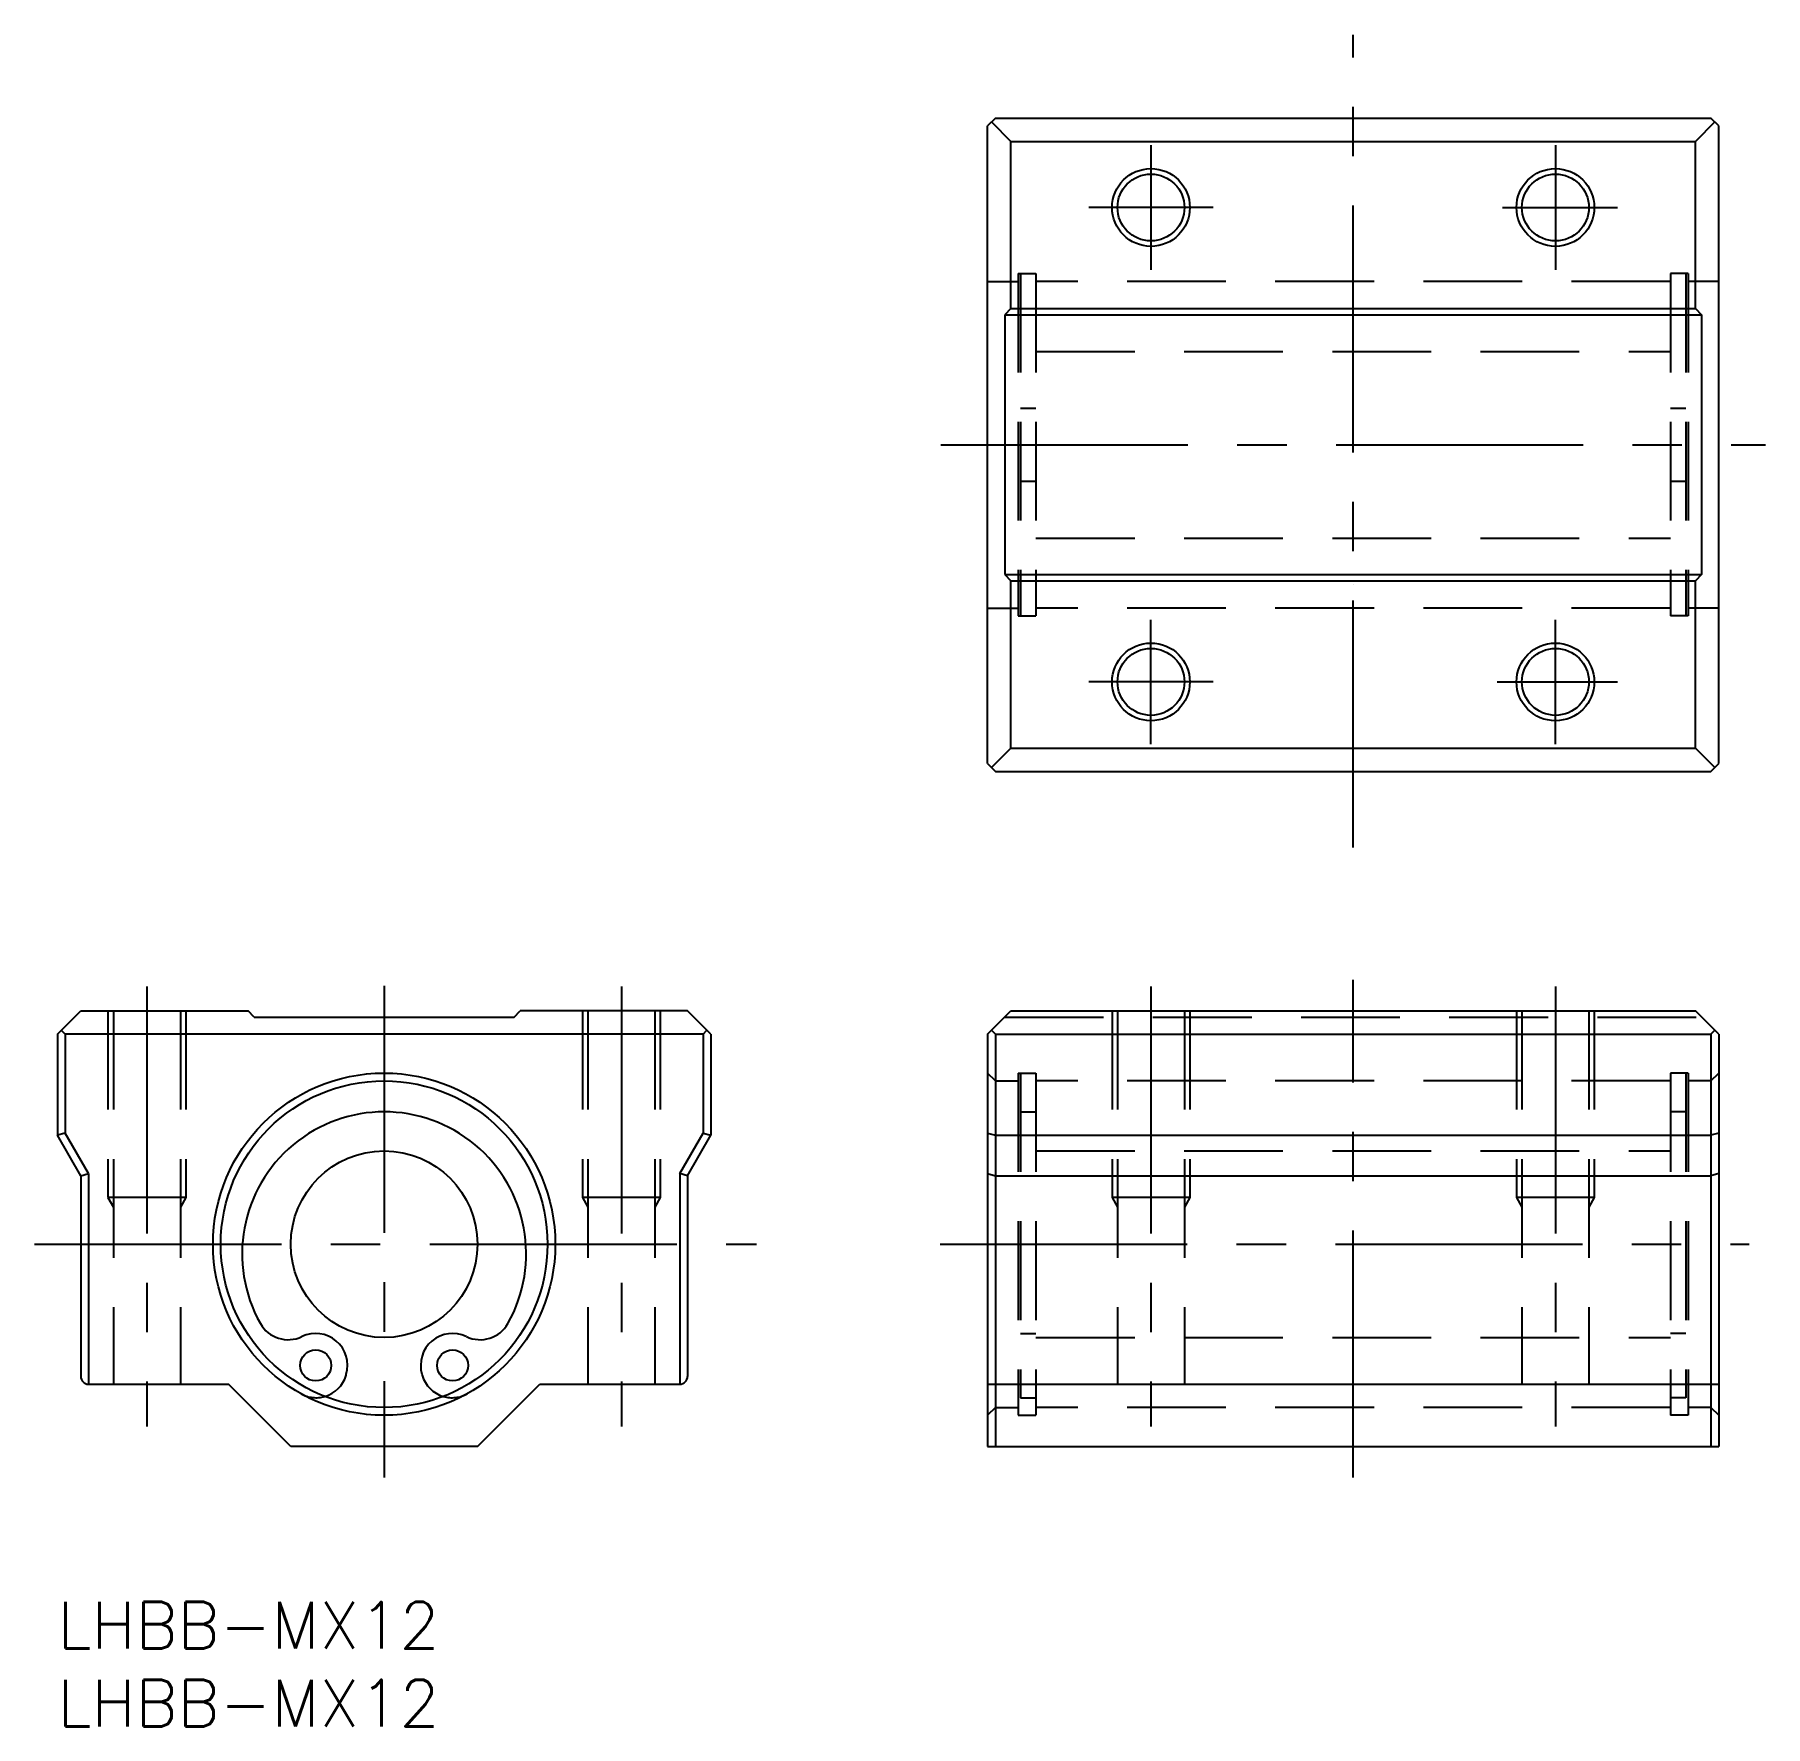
# Model space of a CAD drawing. Extents: x -1 to 110, y -8 to 101.
import ezdxf

# ---------------------------------------------------------------- set-up
doc = ezdxf.new("R2010")
doc.units = 0
doc.header["$LTSCALE"] = 0.5
doc.linetypes.add('CENTER', pattern=[50.8, 31.75, -6.35, 6.35, -6.35])
doc.linetypes.add('DASHED', pattern=[19.05, 12.7, -6.35])
doc.layers.get('0').update_dxf_attribs({"linetype": 'CONTINUOUS'})
for name, color, linetype in [('MSM_CENTER', 1, 'CENTER'), ('MSM_CONTINUOUS', 7, 'CONTINUOUS'), ('MSM_DASHED', 4, 'DASHED'), ('MSM_NARROW', 5, 'CONTINUOUS'), ('MSM_PART_NUMBER', 7, 'CONTINUOUS')]:
    doc.layers.add(name, color=color, linetype=linetype)
doc.styles.get("Standard").update_dxf_attribs({"font": 'txt.shx', "height": 3, "bigfont": 'bigfont.shx'})

# ---------------------------------------------------------------- blocks, each defined once
blk = doc.blocks.new('*U5')
at = {"layer": 'MSM_PART_NUMBER'}
blk.add_text('LHBB-MX12', height=3, dxfattribs=at).set_placement((0, -3))
blk = doc.blocks.new('*U6')
at = {"layer": 'MSM_PART_NUMBER'}
blk.add_text('LHBB-MX12', height=3, dxfattribs=at).set_placement((0, -8))

msp = doc.modelspace()

# ---------------------------------------------------------------- linework, layer by layer
at = {"color": 12, "linetype": 'CONTINUOUS'}
for p, q in [((83.29, 65.4), (83.29, 65.4)), ((83.29, 14), (83.29, 14))]:
    msp.add_line(p, q, dxfattribs=at)
at = {"layer": 'MSM_CENTER'}
for p, q in [((83.29, 48.5), (83.29, 100.76)), ((70.29, 93.65), (70.29, 85.65)), ((96.29, 93.65), (96.29, 85.65)), ((74.29, 89.65), (66.29, 89.65)), ((92.89, 89.65), (100.29, 89.65)), ((56.79, 74.4), (109.79, 74.4)), ((70.29, 55.15), (70.29, 63.15)), ((96.29, 55.15), (96.29, 63.15)), ((74.29, 59.15), (66.29, 59.15)), ((92.55, 59.15), (100.29, 59.15)), ((5.75, 39.57), (5.75, 11.28)), ((21, 39.6), (21, 8)), ((36.25, 39.57), (36.25, 11.28)), ((70.29, 39.57), (70.29, 11.28)), ((83.29, 8), (83.29, 40)), ((96.29, 39.57), (96.29, 11.28)), ((-1.47, 23), (44.93, 23)), ((56.75, 23), (108.75, 23))]:
    msp.add_line(p, q, dxfattribs=at)
at = {"layer": 'MSM_CONTINUOUS'}
for p, q in [((60.29, 95.4), (59.79, 94.9)), ((59.79, 53.9), (59.79, 94.9)), ((60.04, 95.15), (61.29, 93.9)), ((60.29, 95.4), (106.29, 95.4)), ((106.54, 95.15), (105.29, 93.9)), ((106.79, 94.9), (106.29, 95.4)), ((106.79, 53.9), (106.79, 94.9)), ((61.29, 93.9), (105.29, 93.9)), ((61.29, 83.15), (61.29, 93.9)), ((105.29, 83.15), (105.29, 93.9)), ((61.29, 83.15), (60.89, 82.75)), ((60.89, 82.75), (60.89, 66.05)), ((60.89, 82.75), (105.69, 82.75)), ((61.29, 83.15), (105.29, 83.15)), ((105.29, 83.15), (105.69, 82.75)), ((105.69, 82.75), (105.69, 66.05)), ((60.89, 66.05), (61.29, 65.65)), ((60.89, 66.05), (105.69, 66.05)), ((61.29, 65.65), (105.29, 65.65)), ((61.29, 54.9), (61.29, 65.65)), ((105.69, 66.05), (105.29, 65.65)), ((105.29, 54.9), (105.29, 65.65)), ((60.04, 53.65), (61.29, 54.9)), ((61.29, 54.9), (105.29, 54.9)), ((106.54, 53.65), (105.29, 54.9)), ((59.79, 53.9), (60.29, 53.4)), ((106.29, 53.4), (106.79, 53.9)), ((60.29, 53.4), (106.29, 53.4)), ((0, 36.5), (1.5, 38)), ((1.5, 38), (12.25, 38)), ((12.65, 37.6), (12.25, 38)), ((29.35, 37.6), (29.75, 38)), ((40.5, 38), (29.75, 38)), ((42, 36.5), (40.5, 38)), ((59.79, 36.5), (61.29, 38)), ((61.29, 38), (105.29, 38)), ((106.79, 36.5), (105.29, 38)), ((0.5, 36.5), (0.25, 36.75)), ((12.65, 37.6), (29.35, 37.6)), ((41.5, 36.5), (41.75, 36.75)), ((60.29, 36.5), (60.04, 36.75)), ((106.29, 36.5), (106.54, 36.75)), ((0, 36.5), (0, 30)), ((41.5, 36.5), (0.5, 36.5)), ((0.5, 36.5), (0.5, 30.13)), ((41.5, 36.5), (41.5, 30.13)), ((42, 36.5), (42, 30)), ((59.79, 36.5), (59.79, 10)), ((60.29, 36.5), (106.29, 36.5)), ((60.29, 36.5), (60.29, 10)), ((106.29, 36.5), (106.29, 10)), ((106.79, 36.5), (106.79, 10)), ((0.5, 30.13), (0, 30)), ((2, 27.54), (0.5, 30.13)), ((40, 27.54), (41.5, 30.13)), ((41.5, 30.13), (42, 30)), ((59.79, 30.13), (60.29, 30)), ((106.79, 30.13), (106.29, 30)), ((1.5, 27.4), (0, 30)), ((40.5, 27.4), (42, 30)), ((60.29, 30), (106.29, 30)), ((1.5, 27.4), (2, 27.54)), ((1.5, 27.4), (1.5, 14.5)), ((2, 27.54), (2, 14)), ((40, 27.54), (40, 14)), ((40.5, 27.4), (40, 27.54)), ((40.5, 27.4), (40.5, 14.5)), ((59.79, 27.54), (60.29, 27.4)), ((60.29, 27.4), (106.29, 27.4)), ((106.79, 27.54), (106.29, 27.4)), ((18.55, 14.57), (18.57, 14.63)), ((23.43, 14.63), (23.45, 14.57)), ((2, 14), (11, 14)), ((15, 10), (11, 14)), ((27, 10), (31, 14)), ((31, 14), (40, 14)), ((59.79, 14), (106.79, 14)), ((27, 10), (15, 10)), ((59.79, 10), (106.79, 10))]:
    msp.add_line(p, q, dxfattribs=at)
for centre, radius in [((70.29, 89.65), 2.15), ((96.29, 89.65), 2.15), ((70.29, 59.15), 2.15), ((96.29, 59.15), 2.15), ((21, 23), 11), ((21, 23), 10.5), ((21, 23), 6), ((16.6, 15.21), 1), ((25.4, 15.21), 1)]:
    msp.add_circle(centre, radius, dxfattribs=at)
for centre, radius, start, end in [((21, 22.38), 9.13, 330.641, 209.359), ((14.83, 18.91), 2.05, 209.359, 295.519), ((27.17, 18.91), 2.05, 244.481, 330.641), ((16.6, 15.21), 2.05, 343.794, 115.519), ((25.4, 15.21), 2.05, 64.481, 196.206), ((2, 14.5), 0.5, 180, 270), ((16.63, 15.13), 2, 286.4159, 343.794), ((25.37, 15.13), 2, 196.206, 253.5841), ((40, 14.5), 0.5, 270, 0)]:
    msp.add_arc(centre, radius, start, end, dxfattribs=at)
at = {"layer": 'MSM_DASHED'}
for p, q in [((59.79, 84.9), (61.75, 84.9)), ((61.75, 85.4), (62.9, 85.4)), ((61.75, 85.4), (61.75, 63.4)), ((61.9, 85.4, -0.5), (61.9, 63.4, -0.5)), ((62.9, 85.4), (62.9, 63.4)), ((103.68, 84.9), (62.9, 84.9)), ((104.83, 85.4), (103.68, 85.4)), ((103.68, 85.4), (103.68, 63.4)), ((104.68, 85.4), (104.68, 63.4)), ((104.83, 85.4), (104.83, 63.4)), ((106.79, 84.9), (104.83, 84.9)), ((62.9, 80.4), (103.68, 80.4)), ((61.9, 76.75), (62.9, 76.75)), ((103.68, 76.75), (104.68, 76.75)), ((61.9, 72.05), (62.9, 72.05)), ((103.68, 72.05), (104.68, 72.05)), ((62.9, 68.4), (103.68, 68.4)), ((59.79, 63.9), (61.75, 63.9)), ((103.68, 63.9), (62.9, 63.9)), ((106.79, 63.9), (104.83, 63.9)), ((61.75, 63.4), (62.9, 63.4)), ((104.83, 63.4), (103.68, 63.4)), ((3.25, 38), (3.25, 26)), ((3.6, 38), (3.6, 14)), ((7.9, 38), (7.9, 14)), ((8.25, 38), (8.25, 26)), ((33.75, 38), (33.75, 26)), ((34.1, 38), (34.1, 14)), ((38.4, 38), (38.4, 14)), ((38.75, 38), (38.75, 26)), ((67.79, 38), (67.79, 26)), ((68.14, 38), (68.14, 14)), ((72.44, 38), (72.44, 14)), ((72.79, 38), (72.79, 26)), ((93.79, 38), (93.79, 26)), ((94.14, 38), (94.14, 14)), ((98.44, 38), (98.44, 14)), ((98.79, 38), (98.79, 26)), ((60.89, 37.6), (105.69, 37.6)), ((60.29, 33.5), (59.79, 34)), ((60.29, 33.5), (61.75, 33.5)), ((61.75, 34), (62.9, 34)), ((61.75, 34), (61.75, 12)), ((61.9, 34, -0.5), (61.9, 13.13, -0.5)), ((62.9, 34), (62.9, 12)), ((103.68, 33.5), (62.9, 33.5)), ((104.83, 34), (103.68, 34)), ((103.68, 34), (103.68, 12)), ((104.68, 34), (104.68, 13.13)), ((104.83, 34), (104.83, 12)), ((106.29, 33.5), (104.83, 33.5)), ((106.29, 33.5), (106.79, 34)), ((61.9, 31.5), (62.9, 31.5)), ((104.68, 31.5, 0.5), (103.68, 31.5, 0.5)), ((62.9, 29), (103.68, 29)), ((8.25, 26), (3.25, 26)), ((3.25, 26), (3.6, 25.39)), ((8.25, 26), (7.9, 25.39)), ((38.75, 26), (33.75, 26)), ((33.75, 26), (34.1, 25.39)), ((38.75, 26), (38.4, 25.39)), ((72.79, 26), (67.79, 26)), ((67.79, 26), (68.14, 25.39)), ((72.79, 26), (72.44, 25.39)), ((98.79, 26), (93.79, 26)), ((93.79, 26), (94.14, 25.39)), ((98.79, 26), (98.44, 25.39)), ((61.9, 17.26), (62.9, 17.26)), ((62.9, 17), (103.68, 17)), ((104.68, 17.26, 0.5), (103.68, 17.26, 0.5)), ((60.29, 12.5), (59.79, 12)), ((60.29, 12.5), (61.75, 12.5)), ((61.9, 13.13), (62.9, 13.13)), ((103.68, 12.5), (62.9, 12.5)), ((104.68, 13.13, 0.5), (103.68, 13.13, 0.5)), ((106.29, 12.5), (104.83, 12.5)), ((106.29, 12.5), (106.79, 12)), ((61.75, 12), (62.9, 12)), ((104.83, 12), (103.68, 12))]:
    msp.add_line(p, q, dxfattribs=at)
for centre, start, end in [((16.63, 15.13), 240.9545, 286.4159), ((25.37, 15.13), 253.5841, 299.0455)]:
    msp.add_arc(centre, 2, start, end, dxfattribs=at)
at = {"layer": 'MSM_NARROW'}
for centre in [(70.29, 89.65), (96.29, 89.65), (70.29, 59.15), (96.29, 59.15)]:
    msp.add_circle(centre, 2.5, dxfattribs=at)

# ---------------------------------------------------------------- block references
at = {"layer": 'MSM_CONTINUOUS'}
for name in ['*U5', '*U6']:
    msp.add_blockref(name, (0, 0), dxfattribs=at)

doc.saveas('drawing.dxf')
